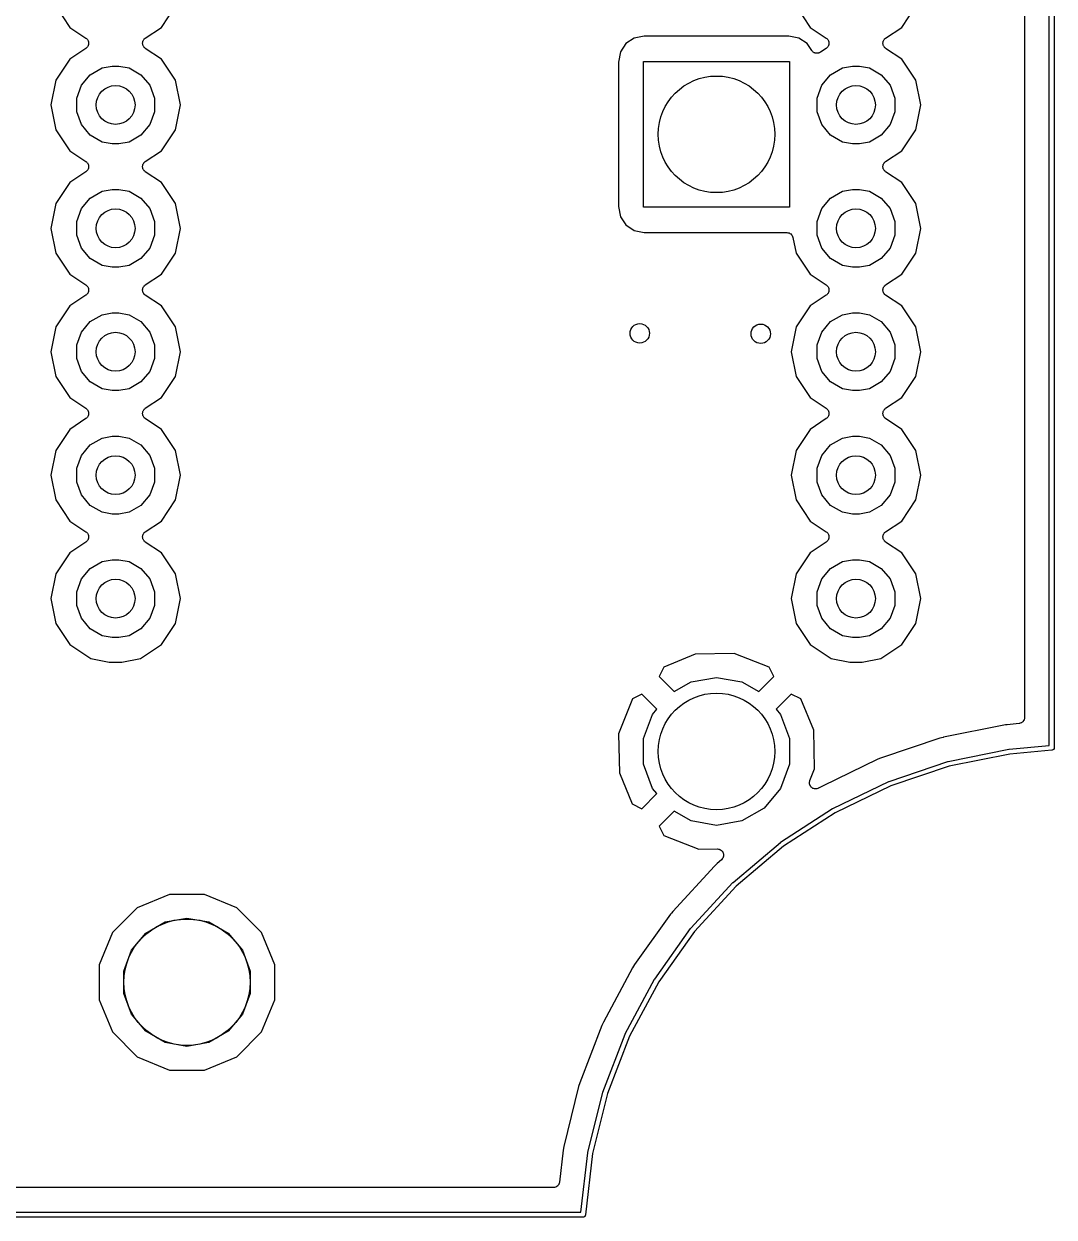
# Model space of a CAD drawing. Extents: x 202.7 to 262.5, y -125.5 to -33.7.
# Drawn here: x 241.29 to 262.5, y -125.46 to -100.9 of the extents above; entities that cross this region are included whole.
import ezdxf

# ---------------------------------------------------------------- set-up
doc = ezdxf.new("R2010")
doc.units = 0
doc.header["$MEASUREMENT"] = 0
doc.layers.add('BLACK', color=7, linetype='CONTINUOUS')

msp = doc.modelspace()

# ---------------------------------------------------------------- linework, layer by layer
at = {"layer": 'BLACK', "linetype": 'CONTINUOUS'}
for p, q in [((262.4, -115.754), (262.4, -43.7949)), ((262.5, -43.7456), (262.5, -115.804)), ((261.892, -97.7345), (261.892, -115.175)), ((241.948, -100.54), (242.237, -100.973)), ((244.123, -100.973), (244.412, -100.54)), ((257.188, -100.54), (257.477, -100.973)), ((259.363, -100.973), (259.652, -100.54)), ((242.237, -100.973), (242.568, -101.194)), ((243.792, -101.194), (244.123, -100.973)), ((254.063, -101.155), (253.852, -101.196)), ((257.037, -101.155), (254.063, -101.155)), ((257.248, -101.196), (257.037, -101.155)), ((257.477, -100.973), (257.808, -101.194)), ((259.032, -101.194), (259.363, -100.973)), ((242.568, -101.406), (242.237, -101.627)), ((242.568, -101.194), (242.578, -101.204)), ((242.578, -101.396), (242.568, -101.406)), ((242.578, -101.204), (242.589, -101.212)), ((242.589, -101.388), (242.578, -101.396)), ((242.589, -101.212), (242.594, -101.219)), ((242.594, -101.381), (242.589, -101.388)), ((242.594, -101.219), (242.6, -101.225)), ((242.6, -101.375), (242.594, -101.381)), ((242.6, -101.225), (242.606, -101.237)), ((242.606, -101.363), (242.6, -101.375)), ((242.606, -101.237), (242.614, -101.249)), ((242.614, -101.351), (242.606, -101.363)), ((242.614, -101.249), (242.616, -101.257)), ((242.616, -101.343), (242.614, -101.351)), ((242.616, -101.257), (242.62, -101.264)), ((242.62, -101.336), (242.616, -101.343)), ((242.62, -101.264), (242.621, -101.278)), ((242.621, -101.322), (242.62, -101.336)), ((242.621, -101.278), (242.624, -101.292)), ((242.624, -101.308), (242.621, -101.322)), ((242.624, -101.292), (242.624, -101.3)), ((242.624, -101.3), (242.624, -101.308)), ((243.736, -101.292), (243.739, -101.278)), ((243.736, -101.3), (243.736, -101.292)), ((243.736, -101.308), (243.736, -101.3)), ((243.739, -101.322), (243.736, -101.308)), ((243.739, -101.278), (243.74, -101.264)), ((243.74, -101.336), (243.739, -101.322)), ((243.74, -101.264), (243.744, -101.257)), ((243.744, -101.343), (243.74, -101.336)), ((243.744, -101.257), (243.746, -101.249)), ((243.746, -101.351), (243.744, -101.343)), ((243.746, -101.249), (243.754, -101.237)), ((243.754, -101.363), (243.746, -101.351)), ((243.754, -101.237), (243.76, -101.225)), ((243.76, -101.375), (243.754, -101.363)), ((243.76, -101.225), (243.766, -101.219)), ((243.766, -101.381), (243.76, -101.375)), ((243.766, -101.219), (243.771, -101.212)), ((243.771, -101.388), (243.766, -101.381)), ((243.771, -101.212), (243.782, -101.204)), ((243.782, -101.396), (243.771, -101.388)), ((243.782, -101.204), (243.792, -101.194)), ((243.792, -101.406), (243.782, -101.396)), ((244.123, -101.627), (243.792, -101.406)), ((253.684, -101.309), (253.571, -101.477)), ((253.852, -101.196), (253.684, -101.309)), ((257.416, -101.309), (257.248, -101.196)), ((257.511, -101.451), (257.416, -101.309)), ((257.808, -101.406), (257.688, -101.486)), ((257.808, -101.194), (257.818, -101.204)), ((257.818, -101.396), (257.808, -101.406)), ((257.818, -101.204), (257.829, -101.212)), ((257.829, -101.388), (257.818, -101.396)), ((257.829, -101.212), (257.834, -101.219)), ((257.834, -101.381), (257.829, -101.388)), ((257.834, -101.219), (257.84, -101.225)), ((257.84, -101.375), (257.834, -101.381)), ((257.84, -101.225), (257.846, -101.237)), ((257.846, -101.363), (257.84, -101.375)), ((257.846, -101.237), (257.854, -101.249)), ((257.854, -101.351), (257.846, -101.363)), ((257.854, -101.249), (257.856, -101.257)), ((257.856, -101.343), (257.854, -101.351)), ((257.856, -101.257), (257.86, -101.264)), ((257.86, -101.336), (257.856, -101.343)), ((257.86, -101.264), (257.861, -101.278)), ((257.861, -101.322), (257.86, -101.336)), ((257.861, -101.278), (257.864, -101.292)), ((257.864, -101.308), (257.861, -101.322)), ((257.864, -101.292), (257.864, -101.3)), ((257.864, -101.3), (257.864, -101.308)), ((258.976, -101.292), (258.979, -101.278)), ((258.976, -101.3), (258.976, -101.292)), ((258.976, -101.308), (258.976, -101.3)), ((258.979, -101.322), (258.976, -101.308)), ((258.979, -101.278), (258.98, -101.264)), ((258.98, -101.336), (258.979, -101.322)), ((258.98, -101.264), (258.984, -101.257)), ((258.984, -101.343), (258.98, -101.336)), ((258.984, -101.257), (258.986, -101.249)), ((258.986, -101.351), (258.984, -101.343)), ((258.986, -101.249), (258.994, -101.237)), ((258.994, -101.363), (258.986, -101.351)), ((258.994, -101.237), (259, -101.225)), ((259, -101.375), (258.994, -101.363)), ((259, -101.225), (259.006, -101.219)), ((259.006, -101.381), (259, -101.375)), ((259.006, -101.219), (259.011, -101.212)), ((259.011, -101.388), (259.006, -101.381)), ((259.011, -101.212), (259.022, -101.204)), ((259.022, -101.396), (259.011, -101.388)), ((259.022, -101.204), (259.032, -101.194)), ((259.032, -101.406), (259.022, -101.396)), ((259.363, -101.627), (259.032, -101.406)), ((242.237, -101.627), (241.948, -102.06)), ((244.412, -102.06), (244.123, -101.627)), ((253.571, -101.477), (253.53, -101.688)), ((257.519, -101.459), (257.511, -101.451)), ((257.525, -101.468), (257.519, -101.459)), ((257.534, -101.475), (257.525, -101.468)), ((257.542, -101.483), (257.534, -101.475)), ((257.552, -101.488), (257.542, -101.483)), ((257.561, -101.495), (257.552, -101.488)), ((257.572, -101.498), (257.561, -101.495)), ((257.581, -101.503), (257.572, -101.498)), ((257.593, -101.504), (257.581, -101.503)), ((257.603, -101.507), (257.593, -101.504)), ((257.614, -101.506), (257.603, -101.507)), ((257.625, -101.507), (257.614, -101.506)), ((257.636, -101.505), (257.625, -101.507)), ((257.647, -101.504), (257.636, -101.505)), ((257.657, -101.5), (257.647, -101.504)), ((257.668, -101.497), (257.657, -101.5)), ((257.677, -101.491), (257.668, -101.497)), ((257.688, -101.486), (257.677, -101.491)), ((259.652, -102.06), (259.363, -101.627)), ((242.658, -101.948), (242.902, -101.807)), ((242.902, -101.807), (243.11, -101.77)), ((243.11, -101.77), (243.25, -101.77)), ((243.25, -101.77), (243.458, -101.807)), ((243.458, -101.807), (243.702, -101.948)), ((253.53, -101.688), (253.53, -104.662)), ((254.05, -104.675), (254.05, -101.675)), ((254.05, -101.675), (257.05, -101.675)), ((257.05, -101.675), (257.05, -104.675)), ((257.898, -101.948), (258.142, -101.807)), ((258.142, -101.807), (258.35, -101.77)), ((258.35, -101.77), (258.49, -101.77)), ((258.49, -101.77), (258.698, -101.807)), ((258.698, -101.807), (258.942, -101.948)), ((241.948, -102.06), (241.846, -102.57)), ((242.476, -102.164), (242.658, -101.948)), ((243.702, -101.948), (243.884, -102.164)), ((244.514, -102.57), (244.412, -102.06)), ((257.716, -102.164), (257.898, -101.948)), ((258.942, -101.948), (259.124, -102.164)), ((259.754, -102.57), (259.652, -102.06)), ((242.38, -102.429), (242.476, -102.164)), ((243.884, -102.164), (243.98, -102.429)), ((257.62, -102.429), (257.716, -102.164)), ((259.124, -102.164), (259.22, -102.429)), ((241.846, -102.57), (241.948, -103.08)), ((242.38, -102.711), (242.38, -102.429)), ((243.98, -102.429), (243.98, -102.711)), ((244.412, -103.08), (244.514, -102.57)), ((257.62, -102.711), (257.62, -102.429)), ((259.22, -102.429), (259.22, -102.711)), ((259.652, -103.08), (259.754, -102.57)), ((242.476, -102.976), (242.38, -102.711)), ((243.98, -102.711), (243.884, -102.976)), ((257.716, -102.976), (257.62, -102.711)), ((259.22, -102.711), (259.124, -102.976)), ((241.948, -103.08), (242.237, -103.513)), ((242.658, -103.192), (242.476, -102.976)), ((243.884, -102.976), (243.702, -103.192)), ((244.123, -103.513), (244.412, -103.08)), ((257.898, -103.192), (257.716, -102.976)), ((259.124, -102.976), (258.942, -103.192)), ((259.363, -103.513), (259.652, -103.08)), ((242.902, -103.333), (242.658, -103.192)), ((243.11, -103.37), (242.902, -103.333)), ((243.25, -103.37), (243.11, -103.37)), ((243.458, -103.333), (243.25, -103.37)), ((243.702, -103.192), (243.458, -103.333)), ((258.142, -103.333), (257.898, -103.192)), ((258.35, -103.37), (258.142, -103.333)), ((258.49, -103.37), (258.35, -103.37)), ((258.698, -103.333), (258.49, -103.37)), ((258.942, -103.192), (258.698, -103.333)), ((242.237, -103.513), (242.568, -103.734)), ((243.792, -103.734), (244.123, -103.513)), ((259.032, -103.734), (259.363, -103.513)), ((242.568, -103.734), (242.578, -103.744)), ((242.578, -103.744), (242.589, -103.752)), ((242.589, -103.752), (242.594, -103.759)), ((242.594, -103.759), (242.6, -103.765)), ((242.6, -103.765), (242.606, -103.777)), ((242.606, -103.777), (242.614, -103.789)), ((242.614, -103.789), (242.616, -103.797)), ((242.616, -103.797), (242.62, -103.804)), ((242.62, -103.876), (242.616, -103.883)), ((242.62, -103.804), (242.621, -103.818)), ((242.621, -103.862), (242.62, -103.876)), ((242.621, -103.818), (242.624, -103.832)), ((242.624, -103.848), (242.621, -103.862)), ((242.624, -103.832), (242.624, -103.84)), ((242.624, -103.84), (242.624, -103.848)), ((243.736, -103.832), (243.739, -103.818)), ((243.736, -103.84), (243.736, -103.832)), ((243.736, -103.848), (243.736, -103.84)), ((243.739, -103.862), (243.736, -103.848)), ((243.739, -103.818), (243.74, -103.804)), ((243.74, -103.876), (243.739, -103.862)), ((243.74, -103.804), (243.744, -103.797)), ((243.744, -103.883), (243.74, -103.876)), ((243.744, -103.797), (243.746, -103.789)), ((243.746, -103.789), (243.754, -103.777)), ((243.754, -103.777), (243.76, -103.765)), ((243.76, -103.765), (243.766, -103.759)), ((243.766, -103.759), (243.771, -103.752)), ((243.771, -103.752), (243.782, -103.744)), ((243.782, -103.744), (243.792, -103.734)), ((258.976, -103.832), (258.979, -103.818)), ((258.976, -103.84), (258.976, -103.832)), ((258.976, -103.848), (258.976, -103.84)), ((258.979, -103.862), (258.976, -103.848)), ((258.979, -103.818), (258.98, -103.804)), ((258.98, -103.876), (258.979, -103.862)), ((258.98, -103.804), (258.984, -103.797)), ((258.984, -103.883), (258.98, -103.876)), ((258.984, -103.797), (258.986, -103.789)), ((258.986, -103.789), (258.994, -103.777)), ((258.994, -103.777), (259, -103.765)), ((259, -103.765), (259.006, -103.759)), ((259.006, -103.759), (259.011, -103.752)), ((259.011, -103.752), (259.022, -103.744)), ((259.022, -103.744), (259.032, -103.734)), ((242.568, -103.946), (242.237, -104.167)), ((242.578, -103.936), (242.568, -103.946)), ((242.589, -103.928), (242.578, -103.936)), ((242.594, -103.921), (242.589, -103.928)), ((242.6, -103.915), (242.594, -103.921)), ((242.606, -103.903), (242.6, -103.915)), ((242.614, -103.891), (242.606, -103.903)), ((242.616, -103.883), (242.614, -103.891)), ((243.746, -103.891), (243.744, -103.883)), ((243.754, -103.903), (243.746, -103.891)), ((243.76, -103.915), (243.754, -103.903)), ((243.766, -103.921), (243.76, -103.915)), ((243.771, -103.928), (243.766, -103.921)), ((243.782, -103.936), (243.771, -103.928)), ((243.792, -103.946), (243.782, -103.936)), ((244.123, -104.167), (243.792, -103.946)), ((258.986, -103.891), (258.984, -103.883)), ((258.994, -103.903), (258.986, -103.891)), ((259, -103.915), (258.994, -103.903)), ((259.006, -103.921), (259, -103.915)), ((259.011, -103.928), (259.006, -103.921)), ((259.022, -103.936), (259.011, -103.928)), ((259.032, -103.946), (259.022, -103.936)), ((259.363, -104.167), (259.032, -103.946)), ((242.237, -104.167), (241.948, -104.6)), ((242.658, -104.488), (242.902, -104.347)), ((242.902, -104.347), (243.11, -104.31)), ((243.11, -104.31), (243.25, -104.31)), ((243.25, -104.31), (243.458, -104.347)), ((243.458, -104.347), (243.702, -104.488)), ((244.412, -104.6), (244.123, -104.167)), ((257.898, -104.488), (258.142, -104.347)), ((258.142, -104.347), (258.35, -104.31)), ((258.35, -104.31), (258.49, -104.31)), ((258.49, -104.31), (258.698, -104.347)), ((258.698, -104.347), (258.942, -104.488)), ((259.652, -104.6), (259.363, -104.167)), ((241.948, -104.6), (241.846, -105.11)), ((242.476, -104.704), (242.658, -104.488)), ((243.702, -104.488), (243.884, -104.704)), ((244.514, -105.11), (244.412, -104.6)), ((257.716, -104.704), (257.898, -104.488)), ((258.942, -104.488), (259.124, -104.704)), ((259.754, -105.11), (259.652, -104.6)), ((242.38, -104.969), (242.476, -104.704)), ((243.884, -104.704), (243.98, -104.969)), ((253.53, -104.662), (253.571, -104.873)), ((257.05, -104.675), (254.05, -104.675)), ((257.62, -104.969), (257.716, -104.704)), ((259.124, -104.704), (259.22, -104.969)), ((241.846, -105.11), (241.948, -105.62)), ((242.38, -105.251), (242.38, -104.969)), ((243.98, -104.969), (243.98, -105.251)), ((244.412, -105.62), (244.514, -105.11)), ((253.571, -104.873), (253.684, -105.041)), ((253.684, -105.041), (253.852, -105.154)), ((257.62, -105.251), (257.62, -104.969)), ((259.22, -104.969), (259.22, -105.251)), ((259.652, -105.62), (259.754, -105.11)), ((242.476, -105.516), (242.38, -105.251)), ((243.98, -105.251), (243.884, -105.516)), ((253.852, -105.154), (254.063, -105.195)), ((254.063, -105.195), (256.999, -105.195)), ((256.999, -105.195), (257.02, -105.199)), ((257.02, -105.199), (257.04, -105.202)), ((257.04, -105.202), (257.041, -105.203)), ((257.041, -105.203), (257.043, -105.203)), ((257.043, -105.203), (257.061, -105.213)), ((257.061, -105.213), (257.079, -105.223)), ((257.079, -105.223), (257.08, -105.224)), ((257.08, -105.224), (257.081, -105.225)), ((257.081, -105.225), (257.094, -105.241)), ((257.094, -105.241), (257.108, -105.257)), ((257.108, -105.257), (257.108, -105.258)), ((257.108, -105.258), (257.109, -105.259)), ((257.109, -105.259), (257.116, -105.278)), ((257.116, -105.278), (257.124, -105.298)), ((257.124, -105.298), (257.188, -105.62)), ((257.716, -105.516), (257.62, -105.251)), ((259.22, -105.251), (259.124, -105.516)), ((242.658, -105.732), (242.476, -105.516)), ((243.884, -105.516), (243.702, -105.732)), ((257.898, -105.732), (257.716, -105.516)), ((259.124, -105.516), (258.942, -105.732)), ((241.948, -105.62), (242.237, -106.053)), ((242.902, -105.873), (242.658, -105.732)), ((243.702, -105.732), (243.458, -105.873)), ((244.123, -106.053), (244.412, -105.62)), ((257.188, -105.62), (257.477, -106.053)), ((258.142, -105.873), (257.898, -105.732)), ((258.942, -105.732), (258.698, -105.873)), ((259.363, -106.053), (259.652, -105.62)), ((242.237, -106.053), (242.568, -106.274)), ((243.11, -105.91), (242.902, -105.873)), ((243.25, -105.91), (243.11, -105.91)), ((243.458, -105.873), (243.25, -105.91)), ((243.792, -106.274), (244.123, -106.053)), ((257.477, -106.053), (257.808, -106.274)), ((258.35, -105.91), (258.142, -105.873)), ((258.49, -105.91), (258.35, -105.91)), ((258.698, -105.873), (258.49, -105.91)), ((259.032, -106.274), (259.363, -106.053)), ((242.568, -106.274), (242.578, -106.284)), ((242.578, -106.284), (242.589, -106.292)), ((242.589, -106.292), (242.594, -106.299)), ((242.594, -106.299), (242.6, -106.305)), ((242.6, -106.305), (242.606, -106.317)), ((242.606, -106.317), (242.614, -106.329)), ((242.614, -106.329), (242.616, -106.337)), ((242.616, -106.337), (242.62, -106.344)), ((243.74, -106.344), (243.744, -106.337)), ((243.744, -106.337), (243.746, -106.329)), ((243.746, -106.329), (243.754, -106.317)), ((243.754, -106.317), (243.76, -106.305)), ((243.76, -106.305), (243.766, -106.299)), ((243.766, -106.299), (243.771, -106.292)), ((243.771, -106.292), (243.782, -106.284)), ((243.782, -106.284), (243.792, -106.274)), ((257.808, -106.274), (257.818, -106.284)), ((257.818, -106.284), (257.829, -106.292)), ((257.829, -106.292), (257.834, -106.299)), ((257.834, -106.299), (257.84, -106.305)), ((257.84, -106.305), (257.846, -106.317)), ((257.846, -106.317), (257.854, -106.329)), ((257.854, -106.329), (257.856, -106.337)), ((257.856, -106.337), (257.86, -106.344)), ((258.98, -106.344), (258.984, -106.337)), ((258.984, -106.337), (258.986, -106.329)), ((258.986, -106.329), (258.994, -106.317)), ((258.994, -106.317), (259, -106.305)), ((259, -106.305), (259.006, -106.299)), ((259.006, -106.299), (259.011, -106.292)), ((259.011, -106.292), (259.022, -106.284)), ((259.022, -106.284), (259.032, -106.274)), ((242.568, -106.486), (242.237, -106.707)), ((242.578, -106.476), (242.568, -106.486)), ((242.589, -106.468), (242.578, -106.476)), ((242.594, -106.461), (242.589, -106.468)), ((242.6, -106.455), (242.594, -106.461)), ((242.606, -106.443), (242.6, -106.455)), ((242.614, -106.431), (242.606, -106.443)), ((242.616, -106.423), (242.614, -106.431)), ((242.62, -106.416), (242.616, -106.423)), ((242.62, -106.344), (242.621, -106.358)), ((242.621, -106.402), (242.62, -106.416)), ((242.621, -106.358), (242.624, -106.372)), ((242.624, -106.388), (242.621, -106.402)), ((242.624, -106.372), (242.624, -106.38)), ((242.624, -106.38), (242.624, -106.388)), ((243.736, -106.372), (243.739, -106.358)), ((243.736, -106.38), (243.736, -106.372)), ((243.736, -106.388), (243.736, -106.38)), ((243.739, -106.402), (243.736, -106.388)), ((243.739, -106.358), (243.74, -106.344)), ((243.74, -106.416), (243.739, -106.402)), ((243.744, -106.423), (243.74, -106.416)), ((243.746, -106.431), (243.744, -106.423)), ((243.754, -106.443), (243.746, -106.431)), ((243.76, -106.455), (243.754, -106.443)), ((243.766, -106.461), (243.76, -106.455)), ((243.771, -106.468), (243.766, -106.461)), ((243.782, -106.476), (243.771, -106.468)), ((243.792, -106.486), (243.782, -106.476)), ((244.123, -106.707), (243.792, -106.486)), ((257.808, -106.486), (257.477, -106.707)), ((257.818, -106.476), (257.808, -106.486)), ((257.829, -106.468), (257.818, -106.476)), ((257.834, -106.461), (257.829, -106.468)), ((257.84, -106.455), (257.834, -106.461)), ((257.846, -106.443), (257.84, -106.455)), ((257.854, -106.431), (257.846, -106.443)), ((257.856, -106.423), (257.854, -106.431)), ((257.86, -106.416), (257.856, -106.423)), ((257.86, -106.344), (257.861, -106.358)), ((257.861, -106.402), (257.86, -106.416)), ((257.861, -106.358), (257.864, -106.372)), ((257.864, -106.388), (257.861, -106.402)), ((257.864, -106.372), (257.864, -106.38)), ((257.864, -106.38), (257.864, -106.388)), ((258.976, -106.372), (258.979, -106.358)), ((258.976, -106.38), (258.976, -106.372)), ((258.976, -106.388), (258.976, -106.38)), ((258.979, -106.402), (258.976, -106.388)), ((258.979, -106.358), (258.98, -106.344)), ((258.98, -106.416), (258.979, -106.402)), ((258.984, -106.423), (258.98, -106.416)), ((258.986, -106.431), (258.984, -106.423)), ((258.994, -106.443), (258.986, -106.431)), ((259, -106.455), (258.994, -106.443)), ((259.006, -106.461), (259, -106.455)), ((259.011, -106.468), (259.006, -106.461)), ((259.022, -106.476), (259.011, -106.468)), ((259.032, -106.486), (259.022, -106.476)), ((259.363, -106.707), (259.032, -106.486)), ((242.237, -106.707), (241.948, -107.14)), ((244.412, -107.14), (244.123, -106.707)), ((257.477, -106.707), (257.188, -107.14)), ((259.652, -107.14), (259.363, -106.707)), ((242.476, -107.244), (242.658, -107.028)), ((242.658, -107.028), (242.902, -106.887)), ((242.902, -106.887), (243.11, -106.85)), ((243.11, -106.85), (243.25, -106.85)), ((243.25, -106.85), (243.458, -106.887)), ((243.458, -106.887), (243.702, -107.028)), ((243.702, -107.028), (243.884, -107.244)), ((257.716, -107.244), (257.898, -107.028)), ((257.898, -107.028), (258.142, -106.887)), ((258.142, -106.887), (258.35, -106.85)), ((258.35, -106.85), (258.49, -106.85)), ((258.49, -106.85), (258.698, -106.887)), ((258.698, -106.887), (258.942, -107.028)), ((258.942, -107.028), (259.124, -107.244)), ((241.948, -107.14), (241.846, -107.65)), ((242.38, -107.509), (242.476, -107.244)), ((243.884, -107.244), (243.98, -107.509)), ((244.514, -107.65), (244.412, -107.14)), ((257.188, -107.14), (257.086, -107.65)), ((257.62, -107.509), (257.716, -107.244)), ((259.124, -107.244), (259.22, -107.509)), ((259.754, -107.65), (259.652, -107.14)), ((242.38, -107.791), (242.38, -107.509)), ((243.98, -107.509), (243.98, -107.791)), ((257.62, -107.791), (257.62, -107.509)), ((259.22, -107.509), (259.22, -107.791)), ((241.846, -107.65), (241.948, -108.16)), ((242.476, -108.056), (242.38, -107.791)), ((243.98, -107.791), (243.884, -108.056)), ((244.412, -108.16), (244.514, -107.65)), ((257.086, -107.65), (257.188, -108.16)), ((257.716, -108.056), (257.62, -107.791)), ((259.22, -107.791), (259.124, -108.056)), ((259.652, -108.16), (259.754, -107.65)), ((242.658, -108.272), (242.476, -108.056)), ((243.884, -108.056), (243.702, -108.272)), ((257.898, -108.272), (257.716, -108.056)), ((259.124, -108.056), (258.942, -108.272)), ((241.948, -108.16), (242.237, -108.593)), ((242.902, -108.413), (242.658, -108.272)), ((243.702, -108.272), (243.458, -108.413)), ((244.123, -108.593), (244.412, -108.16)), ((257.188, -108.16), (257.477, -108.593)), ((258.142, -108.413), (257.898, -108.272)), ((258.942, -108.272), (258.698, -108.413)), ((259.363, -108.593), (259.652, -108.16)), ((243.11, -108.45), (242.902, -108.413)), ((243.25, -108.45), (243.11, -108.45)), ((243.458, -108.413), (243.25, -108.45)), ((258.35, -108.45), (258.142, -108.413)), ((258.49, -108.45), (258.35, -108.45)), ((258.698, -108.413), (258.49, -108.45)), ((242.237, -108.593), (242.568, -108.814)), ((243.792, -108.814), (244.123, -108.593)), ((257.477, -108.593), (257.808, -108.814)), ((259.032, -108.814), (259.363, -108.593)), ((242.568, -109.026), (242.237, -109.247)), ((242.568, -108.814), (242.578, -108.824)), ((242.578, -109.016), (242.568, -109.026)), ((242.578, -108.824), (242.589, -108.832)), ((242.589, -109.008), (242.578, -109.016)), ((242.589, -108.832), (242.594, -108.839)), ((242.594, -109.001), (242.589, -109.008)), ((242.594, -108.839), (242.6, -108.845)), ((242.6, -108.995), (242.594, -109.001)), ((242.6, -108.845), (242.606, -108.857)), ((242.606, -108.983), (242.6, -108.995)), ((242.606, -108.857), (242.614, -108.869)), ((242.614, -108.971), (242.606, -108.983)), ((242.614, -108.869), (242.616, -108.877)), ((242.616, -108.963), (242.614, -108.971)), ((242.616, -108.877), (242.62, -108.884)), ((242.62, -108.956), (242.616, -108.963)), ((242.62, -108.884), (242.621, -108.898)), ((242.621, -108.942), (242.62, -108.956)), ((242.621, -108.898), (242.624, -108.912)), ((242.624, -108.928), (242.621, -108.942)), ((242.624, -108.912), (242.624, -108.92)), ((242.624, -108.92), (242.624, -108.928)), ((243.736, -108.912), (243.739, -108.898)), ((243.736, -108.92), (243.736, -108.912)), ((243.736, -108.928), (243.736, -108.92)), ((243.739, -108.942), (243.736, -108.928)), ((243.739, -108.898), (243.74, -108.884)), ((243.74, -108.956), (243.739, -108.942)), ((243.74, -108.884), (243.744, -108.877)), ((243.744, -108.963), (243.74, -108.956)), ((243.744, -108.877), (243.746, -108.869)), ((243.746, -108.971), (243.744, -108.963)), ((243.746, -108.869), (243.754, -108.857)), ((243.754, -108.983), (243.746, -108.971)), ((243.754, -108.857), (243.76, -108.845)), ((243.76, -108.995), (243.754, -108.983)), ((243.76, -108.845), (243.766, -108.839)), ((243.766, -109.001), (243.76, -108.995)), ((243.766, -108.839), (243.771, -108.832)), ((243.771, -109.008), (243.766, -109.001)), ((243.771, -108.832), (243.782, -108.824)), ((243.782, -109.016), (243.771, -109.008)), ((243.782, -108.824), (243.792, -108.814)), ((243.792, -109.026), (243.782, -109.016)), ((244.123, -109.247), (243.792, -109.026)), ((257.808, -109.026), (257.477, -109.247)), ((257.808, -108.814), (257.818, -108.824)), ((257.818, -109.016), (257.808, -109.026)), ((257.818, -108.824), (257.829, -108.832)), ((257.829, -109.008), (257.818, -109.016)), ((257.829, -108.832), (257.834, -108.839)), ((257.834, -109.001), (257.829, -109.008)), ((257.834, -108.839), (257.84, -108.845)), ((257.84, -108.995), (257.834, -109.001)), ((257.84, -108.845), (257.846, -108.857)), ((257.846, -108.983), (257.84, -108.995)), ((257.846, -108.857), (257.854, -108.869)), ((257.854, -108.971), (257.846, -108.983)), ((257.854, -108.869), (257.856, -108.877)), ((257.856, -108.963), (257.854, -108.971)), ((257.856, -108.877), (257.86, -108.884)), ((257.86, -108.956), (257.856, -108.963)), ((257.86, -108.884), (257.861, -108.898)), ((257.861, -108.942), (257.86, -108.956)), ((257.861, -108.898), (257.864, -108.912)), ((257.864, -108.928), (257.861, -108.942)), ((257.864, -108.912), (257.864, -108.92)), ((257.864, -108.92), (257.864, -108.928)), ((258.976, -108.912), (258.979, -108.898)), ((258.976, -108.92), (258.976, -108.912)), ((258.976, -108.928), (258.976, -108.92)), ((258.979, -108.942), (258.976, -108.928)), ((258.979, -108.898), (258.98, -108.884)), ((258.98, -108.956), (258.979, -108.942)), ((258.98, -108.884), (258.984, -108.877)), ((258.984, -108.963), (258.98, -108.956)), ((258.984, -108.877), (258.986, -108.869)), ((258.986, -108.971), (258.984, -108.963)), ((258.986, -108.869), (258.994, -108.857)), ((258.994, -108.983), (258.986, -108.971)), ((258.994, -108.857), (259, -108.845)), ((259, -108.995), (258.994, -108.983)), ((259, -108.845), (259.006, -108.839)), ((259.006, -109.001), (259, -108.995)), ((259.006, -108.839), (259.011, -108.832)), ((259.011, -109.008), (259.006, -109.001)), ((259.011, -108.832), (259.022, -108.824)), ((259.022, -109.016), (259.011, -109.008)), ((259.022, -108.824), (259.032, -108.814)), ((259.032, -109.026), (259.022, -109.016)), ((259.363, -109.247), (259.032, -109.026)), ((242.237, -109.247), (241.948, -109.68)), ((244.412, -109.68), (244.123, -109.247)), ((257.477, -109.247), (257.188, -109.68)), ((259.652, -109.68), (259.363, -109.247)), ((242.658, -109.568), (242.902, -109.427)), ((242.902, -109.427), (243.11, -109.39)), ((243.11, -109.39), (243.25, -109.39)), ((243.25, -109.39), (243.458, -109.427)), ((243.458, -109.427), (243.702, -109.568)), ((257.898, -109.568), (258.142, -109.427)), ((258.142, -109.427), (258.35, -109.39)), ((258.35, -109.39), (258.49, -109.39)), ((258.49, -109.39), (258.698, -109.427)), ((258.698, -109.427), (258.942, -109.568)), ((241.948, -109.68), (241.846, -110.19)), ((242.476, -109.784), (242.658, -109.568)), ((243.702, -109.568), (243.884, -109.784)), ((244.514, -110.19), (244.412, -109.68)), ((257.188, -109.68), (257.086, -110.19)), ((257.716, -109.784), (257.898, -109.568)), ((258.942, -109.568), (259.124, -109.784)), ((259.754, -110.19), (259.652, -109.68)), ((242.38, -110.049), (242.476, -109.784)), ((243.884, -109.784), (243.98, -110.049)), ((257.62, -110.049), (257.716, -109.784)), ((259.124, -109.784), (259.22, -110.049)), ((241.846, -110.19), (241.948, -110.7)), ((242.38, -110.331), (242.38, -110.049)), ((243.98, -110.049), (243.98, -110.331)), ((244.412, -110.7), (244.514, -110.19)), ((257.086, -110.19), (257.188, -110.7)), ((257.62, -110.331), (257.62, -110.049)), ((259.22, -110.049), (259.22, -110.331)), ((259.652, -110.7), (259.754, -110.19)), ((242.476, -110.596), (242.38, -110.331)), ((243.98, -110.331), (243.884, -110.596)), ((257.716, -110.596), (257.62, -110.331)), ((259.22, -110.331), (259.124, -110.596)), ((241.948, -110.7), (242.237, -111.133)), ((242.658, -110.812), (242.476, -110.596)), ((243.884, -110.596), (243.702, -110.812)), ((244.123, -111.133), (244.412, -110.7)), ((257.188, -110.7), (257.477, -111.133)), ((257.898, -110.812), (257.716, -110.596)), ((259.124, -110.596), (258.942, -110.812)), ((259.363, -111.133), (259.652, -110.7)), ((242.902, -110.953), (242.658, -110.812)), ((243.11, -110.99), (242.902, -110.953)), ((243.25, -110.99), (243.11, -110.99)), ((243.458, -110.953), (243.25, -110.99)), ((243.702, -110.812), (243.458, -110.953)), ((258.142, -110.953), (257.898, -110.812)), ((258.35, -110.99), (258.142, -110.953)), ((258.49, -110.99), (258.35, -110.99)), ((258.698, -110.953), (258.49, -110.99)), ((258.942, -110.812), (258.698, -110.953)), ((242.237, -111.133), (242.568, -111.354)), ((243.792, -111.354), (244.123, -111.133)), ((257.477, -111.133), (257.808, -111.354)), ((259.032, -111.354), (259.363, -111.133)), ((242.568, -111.354), (242.578, -111.364)), ((242.578, -111.364), (242.589, -111.372)), ((242.589, -111.372), (242.594, -111.379)), ((242.594, -111.379), (242.6, -111.385)), ((242.6, -111.385), (242.606, -111.397)), ((242.606, -111.397), (242.614, -111.409)), ((242.614, -111.409), (242.616, -111.417)), ((242.616, -111.417), (242.62, -111.424)), ((242.62, -111.424), (242.621, -111.438)), ((242.621, -111.482), (242.62, -111.496)), ((242.621, -111.438), (242.624, -111.452)), ((242.624, -111.468), (242.621, -111.482)), ((242.624, -111.452), (242.624, -111.46)), ((242.624, -111.46), (242.624, -111.468)), ((243.736, -111.452), (243.739, -111.438)), ((243.736, -111.46), (243.736, -111.452)), ((243.736, -111.468), (243.736, -111.46)), ((243.739, -111.482), (243.736, -111.468)), ((243.739, -111.438), (243.74, -111.424)), ((243.74, -111.496), (243.739, -111.482)), ((243.74, -111.424), (243.744, -111.417)), ((243.744, -111.417), (243.746, -111.409)), ((243.746, -111.409), (243.754, -111.397)), ((243.754, -111.397), (243.76, -111.385)), ((243.76, -111.385), (243.766, -111.379)), ((243.766, -111.379), (243.771, -111.372)), ((243.771, -111.372), (243.782, -111.364)), ((243.782, -111.364), (243.792, -111.354)), ((257.808, -111.354), (257.818, -111.364)), ((257.818, -111.364), (257.829, -111.372)), ((257.829, -111.372), (257.834, -111.379)), ((257.834, -111.379), (257.84, -111.385)), ((257.84, -111.385), (257.846, -111.397)), ((257.846, -111.397), (257.854, -111.409)), ((257.854, -111.409), (257.856, -111.417)), ((257.856, -111.417), (257.86, -111.424)), ((257.86, -111.424), (257.861, -111.438)), ((257.861, -111.482), (257.86, -111.496)), ((257.861, -111.438), (257.864, -111.452)), ((257.864, -111.468), (257.861, -111.482)), ((257.864, -111.452), (257.864, -111.46)), ((257.864, -111.46), (257.864, -111.468)), ((258.976, -111.452), (258.979, -111.438)), ((258.976, -111.46), (258.976, -111.452)), ((258.976, -111.468), (258.976, -111.46)), ((258.979, -111.482), (258.976, -111.468)), ((258.979, -111.438), (258.98, -111.424)), ((258.98, -111.496), (258.979, -111.482)), ((258.98, -111.424), (258.984, -111.417)), ((258.984, -111.417), (258.986, -111.409)), ((258.986, -111.409), (258.994, -111.397)), ((258.994, -111.397), (259, -111.385)), ((259, -111.385), (259.006, -111.379)), ((259.006, -111.379), (259.011, -111.372)), ((259.011, -111.372), (259.022, -111.364)), ((259.022, -111.364), (259.032, -111.354)), ((242.568, -111.566), (242.237, -111.787)), ((242.578, -111.556), (242.568, -111.566)), ((242.589, -111.548), (242.578, -111.556)), ((242.594, -111.541), (242.589, -111.548)), ((242.6, -111.535), (242.594, -111.541)), ((242.606, -111.523), (242.6, -111.535)), ((242.614, -111.511), (242.606, -111.523)), ((242.616, -111.503), (242.614, -111.511)), ((242.62, -111.496), (242.616, -111.503)), ((243.744, -111.503), (243.74, -111.496)), ((243.746, -111.511), (243.744, -111.503)), ((243.754, -111.523), (243.746, -111.511)), ((243.76, -111.535), (243.754, -111.523)), ((243.766, -111.541), (243.76, -111.535)), ((243.771, -111.548), (243.766, -111.541)), ((243.782, -111.556), (243.771, -111.548)), ((243.792, -111.566), (243.782, -111.556)), ((244.123, -111.787), (243.792, -111.566)), ((257.808, -111.566), (257.477, -111.787)), ((257.818, -111.556), (257.808, -111.566)), ((257.829, -111.548), (257.818, -111.556)), ((257.834, -111.541), (257.829, -111.548)), ((257.84, -111.535), (257.834, -111.541)), ((257.846, -111.523), (257.84, -111.535)), ((257.854, -111.511), (257.846, -111.523)), ((257.856, -111.503), (257.854, -111.511)), ((257.86, -111.496), (257.856, -111.503)), ((258.984, -111.503), (258.98, -111.496)), ((258.986, -111.511), (258.984, -111.503)), ((258.994, -111.523), (258.986, -111.511)), ((259, -111.535), (258.994, -111.523)), ((259.006, -111.541), (259, -111.535)), ((259.011, -111.548), (259.006, -111.541)), ((259.022, -111.556), (259.011, -111.548)), ((259.032, -111.566), (259.022, -111.556)), ((259.363, -111.787), (259.032, -111.566)), ((242.237, -111.787), (241.948, -112.22)), ((242.658, -112.108), (242.902, -111.967)), ((242.902, -111.967), (243.11, -111.93)), ((243.11, -111.93), (243.25, -111.93)), ((243.25, -111.93), (243.458, -111.967)), ((243.458, -111.967), (243.702, -112.108)), ((244.412, -112.22), (244.123, -111.787)), ((257.477, -111.787), (257.188, -112.22)), ((257.898, -112.108), (258.142, -111.967)), ((258.142, -111.967), (258.35, -111.93)), ((258.35, -111.93), (258.49, -111.93)), ((258.49, -111.93), (258.698, -111.967)), ((258.698, -111.967), (258.942, -112.108)), ((259.652, -112.22), (259.363, -111.787)), ((241.948, -112.22), (241.846, -112.73)), ((242.476, -112.324), (242.658, -112.108)), ((243.702, -112.108), (243.884, -112.324)), ((244.514, -112.73), (244.412, -112.22)), ((257.188, -112.22), (257.086, -112.73)), ((257.716, -112.324), (257.898, -112.108)), ((258.942, -112.108), (259.124, -112.324)), ((259.754, -112.73), (259.652, -112.22)), ((242.38, -112.589), (242.476, -112.324)), ((243.884, -112.324), (243.98, -112.589)), ((257.62, -112.589), (257.716, -112.324)), ((259.124, -112.324), (259.22, -112.589)), ((242.38, -112.871), (242.38, -112.589)), ((243.98, -112.589), (243.98, -112.871)), ((257.62, -112.871), (257.62, -112.589)), ((259.22, -112.589), (259.22, -112.871)), ((241.846, -112.73), (241.948, -113.24)), ((242.476, -113.136), (242.38, -112.871)), ((243.98, -112.871), (243.884, -113.136)), ((244.412, -113.24), (244.514, -112.73)), ((257.086, -112.73), (257.188, -113.24)), ((257.716, -113.136), (257.62, -112.871)), ((259.22, -112.871), (259.124, -113.136)), ((259.652, -113.24), (259.754, -112.73)), ((242.658, -113.352), (242.476, -113.136)), ((243.884, -113.136), (243.702, -113.352)), ((257.898, -113.352), (257.716, -113.136)), ((259.124, -113.136), (258.942, -113.352)), ((241.948, -113.24), (242.237, -113.673)), ((242.902, -113.493), (242.658, -113.352)), ((243.702, -113.352), (243.458, -113.493)), ((244.123, -113.673), (244.412, -113.24)), ((257.188, -113.24), (257.477, -113.673)), ((258.142, -113.493), (257.898, -113.352)), ((258.942, -113.352), (258.698, -113.493)), ((259.363, -113.673), (259.652, -113.24)), ((242.237, -113.673), (242.67, -113.962)), ((243.11, -113.53), (242.902, -113.493)), ((243.25, -113.53), (243.11, -113.53)), ((243.458, -113.493), (243.25, -113.53)), ((243.69, -113.962), (244.123, -113.673)), ((257.477, -113.673), (257.91, -113.962)), ((258.35, -113.53), (258.142, -113.493)), ((258.49, -113.53), (258.35, -113.53)), ((258.698, -113.493), (258.49, -113.53)), ((258.93, -113.962), (259.363, -113.673)), ((255.111, -113.875), (254.468, -114.141)), ((255.911, -113.86), (255.111, -113.875)), ((256.633, -114.143), (255.911, -113.86)), ((242.67, -113.962), (243.051, -114.038)), ((243.051, -114.038), (243.309, -114.038)), ((243.309, -114.038), (243.69, -113.962)), ((254.468, -114.141), (254.37, -114.336)), ((256.73, -114.336), (256.633, -114.143)), ((257.91, -113.962), (258.291, -114.038)), ((258.291, -114.038), (258.549, -114.038)), ((258.549, -114.038), (258.93, -113.962)), ((254.37, -114.336), (254.68, -114.645)), ((255.029, -114.444), (255.55, -114.352)), ((255.55, -114.352), (256.071, -114.444)), ((256.42, -114.645), (256.73, -114.336)), ((254.68, -114.645), (255.029, -114.444)), ((256.071, -114.444), (256.42, -114.645)), ((253.818, -114.792), (253.535, -115.514)), ((254.011, -114.695), (253.818, -114.792)), ((254.321, -115.006), (254.011, -114.695)), ((257.089, -114.695), (256.779, -115.006)), ((257.284, -114.793), (257.089, -114.695)), ((257.55, -115.436), (257.284, -114.793)), ((254.05, -115.611), (254.231, -115.113)), ((254.231, -115.113), (254.321, -115.006)), ((256.779, -115.006), (256.869, -115.113)), ((256.869, -115.113), (257.05, -115.611)), ((261.892, -115.175), (261.891, -115.181)), ((261.465, -115.334), (260.222, -115.584)), ((261.497, -115.33), (261.465, -115.334)), ((261.498, -115.33), (261.497, -115.33)), ((261.499, -115.33), (261.498, -115.33)), ((261.531, -115.325), (261.499, -115.33)), ((261.777, -115.302), (261.531, -115.325)), ((261.782, -115.301), (261.777, -115.302)), ((261.787, -115.301), (261.782, -115.301)), ((261.803, -115.295), (261.787, -115.301)), ((261.819, -115.29), (261.803, -115.295)), ((261.824, -115.287), (261.819, -115.29)), ((261.828, -115.285), (261.824, -115.287)), ((261.841, -115.275), (261.828, -115.285)), ((261.855, -115.265), (261.841, -115.275)), ((261.858, -115.26), (261.855, -115.265)), ((261.862, -115.257), (261.858, -115.26)), ((261.871, -115.242), (261.862, -115.257)), ((261.88, -115.229), (261.871, -115.242)), ((261.882, -115.223), (261.88, -115.229)), ((261.884, -115.219), (261.882, -115.223)), ((261.887, -115.202), (261.884, -115.219)), ((261.892, -115.186), (261.887, -115.202)), ((261.891, -115.181), (261.892, -115.186)), ((253.535, -115.514), (253.55, -116.314)), ((254.05, -116.139), (254.05, -115.611)), ((257.05, -115.611), (257.05, -116.139)), ((257.565, -116.236), (257.55, -115.436)), ((260.146, -115.604), (258.944, -116.008)), ((260.213, -115.586), (260.146, -115.604)), ((260.222, -115.584), (260.213, -115.586)), ((260.213, -115.586), (260.213, -115.586)), ((260.318, -116.083), (261.569, -115.832)), ((261.569, -115.832), (261.572, -115.831)), ((261.572, -115.831), (261.574, -115.831)), ((261.574, -115.831), (262.4, -115.754)), ((262.452, -115.85), (261.586, -115.93)), ((262.459, -115.85), (262.452, -115.85)), ((262.475, -115.844), (262.459, -115.85)), ((262.489, -115.833), (262.475, -115.844)), ((262.498, -115.817), (262.489, -115.833)), ((262.5, -115.804), (262.498, -115.817)), ((254.231, -116.637), (254.05, -116.139)), ((257.05, -116.139), (256.869, -116.637)), ((258.872, -116.037), (257.729, -116.588)), ((258.923, -116.016), (258.872, -116.037)), ((258.944, -116.008), (258.923, -116.016)), ((258.923, -116.016), (258.923, -116.016)), ((259.102, -116.491), (260.312, -116.084)), ((260.312, -116.084), (260.318, -116.083)), ((260.318, -116.083), (260.318, -116.083)), ((261.586, -115.93), (260.341, -116.18)), ((253.55, -116.314), (253.816, -116.957)), ((257.471, -116.475), (257.565, -116.236)), ((260.341, -116.18), (259.137, -116.584)), ((254.321, -116.744), (254.231, -116.637)), ((256.869, -116.637), (256.529, -117.042)), ((257.463, -116.518), (257.466, -116.502)), ((257.463, -116.523), (257.463, -116.518)), ((257.463, -116.528), (257.463, -116.523)), ((257.467, -116.545), (257.463, -116.528)), ((257.466, -116.502), (257.468, -116.484)), ((257.469, -116.562), (257.467, -116.545)), ((257.468, -116.484), (257.471, -116.48)), ((257.472, -116.566), (257.469, -116.562)), ((257.471, -116.48), (257.471, -116.475)), ((257.473, -116.571), (257.472, -116.566)), ((257.482, -116.586), (257.473, -116.571)), ((257.49, -116.601), (257.482, -116.586)), ((257.494, -116.604), (257.49, -116.601)), ((257.497, -116.608), (257.494, -116.604)), ((257.511, -116.619), (257.497, -116.608)), ((257.524, -116.63), (257.511, -116.619)), ((257.528, -116.632), (257.524, -116.63)), ((257.532, -116.635), (257.528, -116.632)), ((257.548, -116.64), (257.532, -116.635)), ((257.565, -116.646), (257.548, -116.64)), ((257.569, -116.646), (257.565, -116.646)), ((257.574, -116.648), (257.569, -116.646)), ((257.591, -116.647), (257.574, -116.648)), ((257.609, -116.647), (257.591, -116.647)), ((257.613, -116.646), (257.609, -116.647)), ((257.618, -116.645), (257.613, -116.646)), ((257.634, -116.639), (257.618, -116.645)), ((257.65, -116.633), (257.634, -116.639)), ((257.654, -116.63), (257.65, -116.633)), ((257.659, -116.628), (257.654, -116.63)), ((257.661, -116.626), (257.659, -116.628)), ((257.729, -116.588), (257.661, -116.626)), ((257.947, -117.047), (259.096, -116.493)), ((259.137, -116.584), (257.993, -117.136)), ((259.096, -116.493), (259.102, -116.491)), ((254.011, -117.055), (254.321, -116.744)), ((253.816, -116.957), (254.011, -117.055)), ((254.68, -117.105), (254.37, -117.414)), ((255.029, -117.306), (254.68, -117.105)), ((256.529, -117.042), (256.071, -117.306)), ((256.87, -117.745), (257.941, -117.051)), ((257.993, -117.136), (256.927, -117.827)), ((257.941, -117.051), (257.944, -117.049)), ((257.941, -117.051), (257.941, -117.051)), ((257.944, -117.049), (257.947, -117.047)), ((257.947, -117.047), (257.947, -117.047)), ((255.55, -117.398), (255.029, -117.306)), ((256.071, -117.306), (255.55, -117.398)), ((254.37, -117.414), (254.467, -117.607)), ((254.467, -117.607), (255.189, -117.89)), ((255.89, -118.571), (256.865, -117.749)), ((256.927, -117.827), (255.957, -118.646)), ((256.865, -117.749), (256.87, -117.745)), ((255.189, -117.89), (255.568, -117.883)), ((255.652, -118.107), (255.565, -118.181)), ((255.568, -117.883), (255.569, -117.883)), ((255.569, -117.883), (255.57, -117.883)), ((255.57, -117.883), (255.591, -117.887)), ((255.591, -117.887), (255.612, -117.89)), ((255.612, -117.89), (255.613, -117.89)), ((255.613, -117.89), (255.614, -117.891)), ((255.614, -117.891), (255.632, -117.901)), ((255.632, -117.901), (255.65, -117.911)), ((255.65, -117.911), (255.651, -117.912)), ((255.651, -117.912), (255.652, -117.912)), ((255.652, -117.912), (255.665, -117.929)), ((255.653, -118.106), (255.652, -118.107)), ((255.654, -118.106), (255.653, -118.106)), ((255.667, -118.089), (255.654, -118.106)), ((255.665, -117.929), (255.679, -117.944)), ((255.681, -118.073), (255.667, -118.089)), ((255.679, -117.944), (255.68, -117.945)), ((255.68, -117.945), (255.68, -117.946)), ((255.68, -117.946), (255.688, -117.966)), ((255.682, -118.071), (255.681, -118.072)), ((255.681, -118.072), (255.681, -118.073)), ((255.689, -118.052), (255.682, -118.071)), ((255.688, -117.966), (255.695, -117.986)), ((255.696, -118.032), (255.689, -118.052)), ((255.695, -117.986), (255.695, -117.987)), ((255.695, -117.987), (255.696, -117.988)), ((255.696, -117.988), (255.696, -118.009)), ((255.696, -118.009), (255.696, -118.03)), ((255.696, -118.03), (255.696, -118.031)), ((255.696, -118.031), (255.696, -118.032)), ((255.509, -118.235), (254.65, -119.167)), ((255.565, -118.181), (255.509, -118.235)), ((255.021, -119.515), (255.885, -118.576)), ((255.885, -118.576), (255.89, -118.571)), ((255.89, -118.571), (255.89, -118.571)), ((244.29, -118.817), (243.626, -119.092)), ((245.01, -118.817), (244.29, -118.817)), ((245.674, -119.092), (245.01, -118.817)), ((255.957, -118.646), (255.096, -119.58)), ((243.626, -119.092), (243.117, -119.601)), ((246.183, -119.601), (245.674, -119.092)), ((244.199, -119.385), (244.65, -119.305)), ((244.65, -119.305), (245.101, -119.385)), ((254.601, -119.228), (253.865, -120.261)), ((254.622, -119.201), (254.601, -119.228)), ((254.65, -119.167), (254.622, -119.201)), ((254.622, -119.201), (254.622, -119.201)), ((243.801, -119.614), (244.199, -119.385)), ((245.101, -119.385), (245.499, -119.614)), ((254.277, -120.559), (255.017, -119.519)), ((255.096, -119.58), (254.36, -120.615)), ((255.017, -119.519), (255.021, -119.515)), ((243.117, -119.601), (242.842, -120.265)), ((243.507, -119.965), (243.801, -119.614)), ((245.499, -119.614), (245.793, -119.965)), ((246.458, -120.265), (246.183, -119.601)), ((243.35, -120.396), (243.507, -119.965)), ((245.793, -119.965), (245.95, -120.396)), ((242.842, -120.265), (242.842, -120.985)), ((246.458, -120.985), (246.458, -120.265)), ((253.824, -120.328), (253.224, -121.445)), ((253.865, -120.261), (253.824, -120.328)), ((243.35, -120.854), (243.35, -120.396)), ((245.95, -120.396), (245.95, -120.854)), ((253.669, -121.689), (254.273, -120.564)), ((254.273, -120.564), (254.274, -120.564)), ((254.274, -120.564), (254.275, -120.562)), ((254.275, -120.562), (254.277, -120.559)), ((254.277, -120.559), (254.277, -120.559)), ((254.36, -120.615), (253.759, -121.733)), ((242.842, -120.985), (243.117, -121.649)), ((243.507, -121.285), (243.35, -120.854)), ((245.95, -120.854), (245.793, -121.285)), ((246.183, -121.649), (246.458, -120.985)), ((243.801, -121.636), (243.507, -121.285)), ((245.793, -121.285), (245.499, -121.636)), ((253.191, -121.516), (252.736, -122.699)), ((253.224, -121.445), (253.191, -121.516)), ((243.117, -121.649), (243.626, -122.158)), ((244.199, -121.865), (243.801, -121.636)), ((245.499, -121.636), (245.101, -121.865)), ((245.674, -122.158), (246.183, -121.649)), ((253.208, -122.885), (253.667, -121.694)), ((253.759, -121.733), (253.303, -122.918)), ((253.667, -121.694), (253.669, -121.689)), ((253.669, -121.689), (253.669, -121.689)), ((244.65, -121.945), (244.199, -121.865)), ((245.101, -121.865), (244.65, -121.945)), ((243.626, -122.158), (244.29, -122.433)), ((245.01, -122.433), (245.674, -122.158)), ((244.29, -122.433), (245.01, -122.433)), ((252.712, -122.774), (252.409, -124.005)), ((252.736, -122.699), (252.712, -122.774)), ((252.901, -124.131), (253.207, -122.891)), ((253.303, -122.918), (252.999, -124.151)), ((253.207, -122.891), (253.208, -122.885)), ((253.207, -122.891), (253.207, -122.891)), ((252.409, -124.005), (252.395, -124.082)), ((252.395, -124.082), (252.318, -124.74)), ((252.758, -125.36), (252.9, -124.137)), ((252.999, -124.151), (252.852, -125.416)), ((252.9, -124.137), (252.901, -124.131)), ((252.901, -124.131), (252.901, -124.131)), ((252.317, -124.747), (252.311, -124.764)), ((252.318, -124.74), (252.317, -124.743)), ((252.317, -124.743), (252.317, -124.747)), ((252.192, -124.852), (213.811, -124.852)), ((252.196, -124.851), (252.192, -124.852)), ((252.2, -124.852), (252.196, -124.851)), ((252.218, -124.848), (252.2, -124.852)), ((252.236, -124.844), (252.218, -124.848)), ((252.239, -124.842), (252.236, -124.844)), ((252.243, -124.842), (252.239, -124.842)), ((252.258, -124.831), (252.243, -124.842)), ((252.274, -124.822), (252.258, -124.831)), ((252.276, -124.819), (252.274, -124.822)), ((252.279, -124.817), (252.276, -124.819)), ((252.29, -124.803), (252.279, -124.817)), ((252.302, -124.788), (252.29, -124.803)), ((252.303, -124.785), (252.302, -124.788)), ((252.306, -124.782), (252.303, -124.785)), ((252.311, -124.764), (252.306, -124.782)), ((252.799, -125.46), (213.226, -125.46)), ((213.266, -125.36), (252.758, -125.36)), ((252.803, -125.46), (252.799, -125.46)), ((252.799, -125.46), (252.799, -125.46)), ((252.804, -125.46), (252.803, -125.46)), ((252.806, -125.46), (252.804, -125.46)), ((252.804, -125.46), (252.804, -125.46)), ((252.812, -125.459), (252.806, -125.46)), ((252.817, -125.458), (252.812, -125.459)), ((252.818, -125.458), (252.817, -125.458)), ((252.817, -125.458), (252.817, -125.458)), ((252.817, -125.458), (252.817, -125.458)), ((252.824, -125.455), (252.818, -125.458)), ((252.829, -125.452), (252.824, -125.455)), ((252.834, -125.448), (252.829, -125.452)), ((252.839, -125.444), (252.834, -125.448)), ((252.843, -125.439), (252.839, -125.444)), ((252.846, -125.434), (252.843, -125.439)), ((252.849, -125.428), (252.846, -125.434)), ((252.851, -125.422), (252.849, -125.428)), ((252.852, -125.416), (252.851, -125.422))]:
    msp.add_line(p, q, dxfattribs=at)
at = {"layer": 'BLACK'}
for centre, radius in [((255.55, -103.175), 1.2), ((255.55, -103.175), 1.2), ((243.18, -102.57), 0.4), ((243.18, -102.57), 0.4), ((258.42, -102.57), 0.4), ((258.42, -102.57), 0.4), ((243.18, -105.11), 0.4), ((243.18, -105.11), 0.4), ((258.42, -105.11), 0.4), ((258.42, -105.11), 0.4), ((253.97, -107.27), 0.2), ((243.18, -107.65), 0.4), ((243.18, -107.65), 0.4), ((256.46, -107.28), 0.2), ((258.42, -107.65), 0.4), ((258.42, -107.65), 0.4), ((243.18, -110.19), 0.4), ((243.18, -110.19), 0.4), ((258.42, -110.19), 0.4), ((258.42, -110.19), 0.4), ((243.18, -112.73), 0.4), ((243.18, -112.73), 0.4), ((258.42, -112.73), 0.4), ((258.42, -112.73), 0.4), ((255.55, -115.875), 1.2), ((255.55, -115.875), 1.2), ((244.65, -120.625), 1.3), ((244.65, -120.625), 1.3)]:
    msp.add_circle(centre, radius, dxfattribs=at)

doc.saveas('drawing.dxf')
